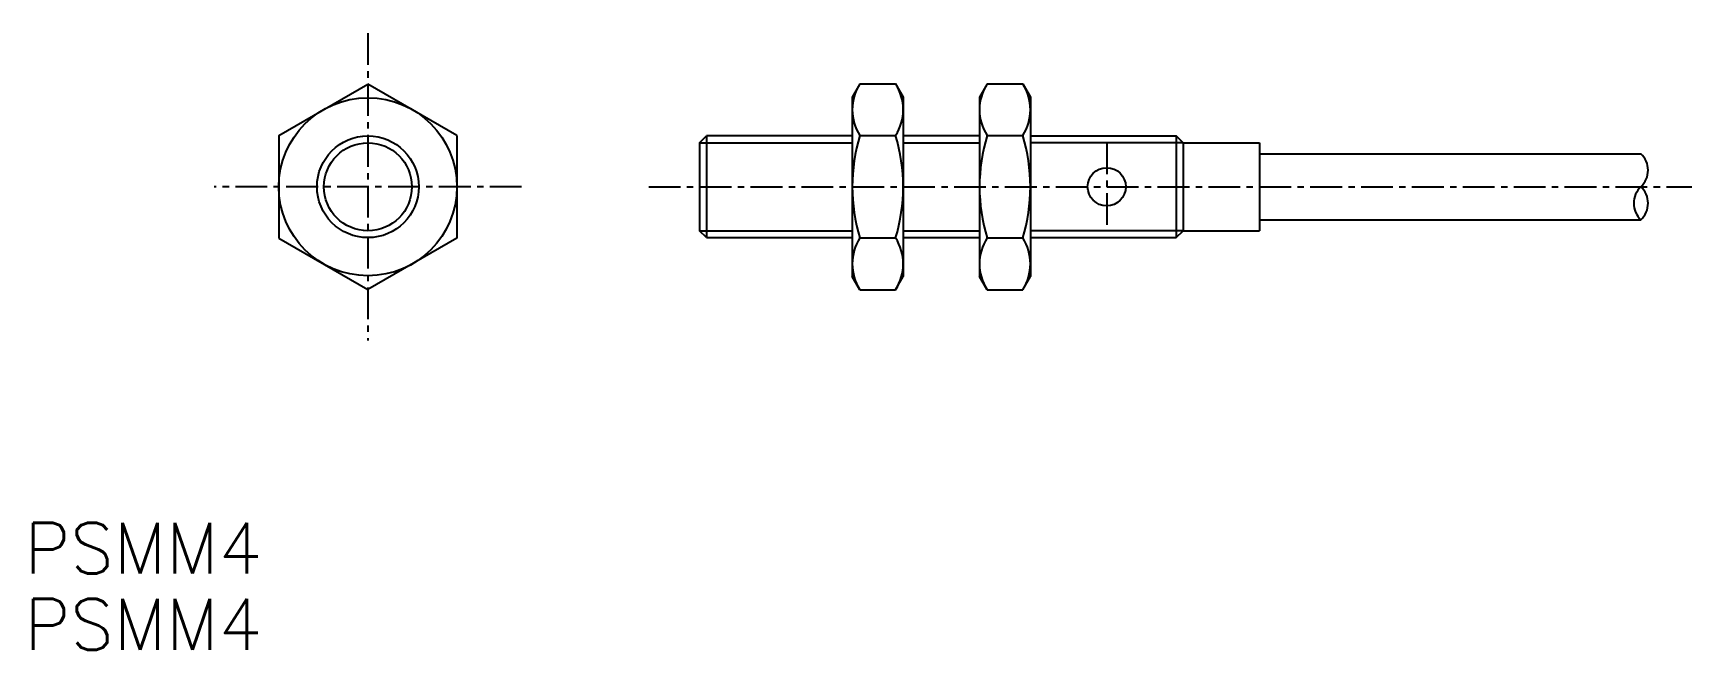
# Model space of a CAD drawing. Extents: x 295.5 to 360.7, y -496.3 to -472.
import ezdxf

# ---------------------------------------------------------------- set-up
doc = ezdxf.new("R2010")
doc.units = 0
doc.linetypes.add('CENTER', pattern=[2, 1.25, -0.25, 0.25, -0.25])
doc.layers.get('0').update_dxf_attribs({"linetype": 'CONTINUOUS'})
doc.layers.add('CENTER', color=1, linetype='CENTER')
doc.styles.get("Standard").update_dxf_attribs({"font": 'txt.shx', "bigfont": 'bigfont.shx'})

msp = doc.modelspace()

# ---------------------------------------------------------------- linework, layer by layer
at = {"color": 7, "linetype": 'CONTINUOUS'}
for p, q in [((305.2, -476.037), (308.7, -474.017)), ((312.2, -476.037), (308.7, -474.017)), ((328.041, -474.008), (327.741, -474.528)), ((327.741, -474.528), (327.741, -481.589)), ((328.041, -474.008), (329.441, -474.008)), ((329.441, -474.008), (329.741, -474.528)), ((329.741, -474.528), (329.741, -481.589)), ((333.041, -474.008), (332.741, -474.528)), ((332.741, -474.528), (332.741, -481.589)), ((333.041, -474.008), (334.441, -474.008)), ((334.441, -474.008), (334.741, -474.528)), ((334.741, -474.528), (334.741, -481.589)), ((305.2, -476.037), (305.2, -480.079)), ((312.2, -476.037), (312.2, -480.079)), ((321.741, -476.329), (322.012, -476.058)), ((321.741, -476.329), (321.741, -479.788)), ((327.741, -476.058), (322.012, -476.058)), ((322.012, -476.058), (322.012, -480.058)), ((328.041, -476.046), (329.441, -476.046)), ((332.741, -476.058), (329.741, -476.058)), ((333.041, -476.046), (334.441, -476.046)), ((334.741, -476.058), (340.471, -476.058)), ((340.471, -476.058), (340.471, -480.058)), ((340.741, -476.329), (340.471, -476.058)), ((340.741, -476.329), (343.741, -476.329)), ((340.741, -476.329), (340.741, -479.788)), ((343.741, -476.329), (343.741, -479.788)), ((343.741, -476.758), (358.741, -476.758)), ((322.012, -480.058), (321.741, -479.788)), ((340.471, -480.058), (340.741, -479.788)), ((340.741, -479.788), (343.741, -479.788)), ((343.741, -479.358), (358.741, -479.358)), ((305.2, -480.079), (308.7, -482.1)), ((312.2, -480.079), (308.7, -482.1)), ((322.012, -480.058), (327.741, -480.058)), ((328.041, -480.07), (329.441, -480.07)), ((329.741, -480.058), (332.741, -480.058)), ((333.041, -480.07), (334.441, -480.07)), ((334.741, -480.058), (340.471, -480.058)), ((328.041, -482.108), (327.741, -481.589)), ((329.441, -482.108), (329.741, -481.589)), ((333.041, -482.108), (332.741, -481.589)), ((334.441, -482.108), (334.741, -481.589)), ((328.041, -482.108), (329.441, -482.108)), ((333.041, -482.108), (334.441, -482.108))]:
    msp.add_line(p, q, dxfattribs=at)
at = {"color": 3}
for p, q in [((321.741, -476.329), (327.741, -476.329)), ((329.741, -476.329), (332.741, -476.329)), ((340.741, -476.329), (334.741, -476.329)), ((321.741, -479.788), (327.741, -479.788)), ((329.741, -479.788), (332.741, -479.788)), ((340.741, -479.788), (334.741, -479.788))]:
    msp.add_line(p, q, dxfattribs=at)
at = {"color": 7, "linetype": 'CONTINUOUS'}
for centre, radius in [((308.7, -478.058), 3.5), ((308.7, -478.058), 2), ((337.741, -478.058), 0.75)]:
    msp.add_circle(centre, radius, dxfattribs=at)
at = {"color": 3}
msp.add_circle((308.7, -478.058), 1.729, dxfattribs=at)
at = {"color": 7, "linetype": 'CONTINUOUS'}
for centre, radius, start, end in [((329.621, -475.027), 1.88, 147.18695, 212.81305), ((327.861, -475.027), 1.88, 327.18695, 32.81305), ((334.621, -475.027), 1.88, 147.18695, 212.81305), ((332.861, -475.027), 1.88, 327.18695, 32.81305), ((334.64, -478.058), 6.898, 163.04067, 196.95933), ((322.843, -478.058), 6.898, 343.04067, 16.95933), ((339.64, -478.058), 6.898, 163.04067, 196.95933), ((327.843, -478.058), 6.898, 343.04067, 16.95933), ((358.13, -477.408), 0.892, 313.22803, 46.77197), ((359.352, -478.708), 0.892, 133.22803, 226.77197), ((358.13, -478.708), 0.892, 313.22803, 46.77197), ((329.621, -481.089), 1.88, 147.18695, 212.81305), ((327.861, -481.089), 1.88, 327.18695, 32.81305), ((334.621, -481.089), 1.88, 147.18695, 212.81305), ((332.861, -481.089), 1.88, 327.18695, 32.81305)]:
    msp.add_arc(centre, radius, start, end, dxfattribs=at)
at = {"layer": 'CENTER', "color": 1, "linetype": 'CENTER'}
for p, q in [((308.7, -472.017), (308.7, -484.1)), ((337.741, -476.308), (337.741, -479.808)), ((314.741, -478.058), (302.658, -478.058)), ((319.741, -478.058), (360.741, -478.058))]:
    msp.add_line(p, q, dxfattribs=at)

# ---------------------------------------------------------------- texts
at = {"color": 7, "linetype": 'CONTINUOUS'}
for p in [(295.2, -493.268), (295.2, -496.268)]:
    msp.add_text('PSMM4', height=2, dxfattribs=at).set_placement(p)

doc.saveas('drawing.dxf')
